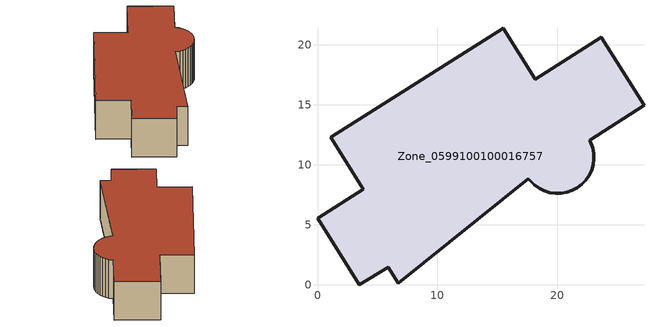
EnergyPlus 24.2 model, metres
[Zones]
Zone_0599100100016757
 floor ground (C_G): 18.17,17.12 23.65,20.61 27.21,14.94 22.7,12.05 22.93,11.43 23.02,10.96 23.03,10.48 22.97,10 22.84,9.54 22.63,9.11 22.36,8.72 22.03,8.37 21.65,8.08 21.23,7.85 20.77,7.7 20.3,7.61 19.82,7.61 19.35,7.68 18.89,7.82 18.46,8.03 18.07,8.31 17.59,8.81 6.72,0.14 5.88,1.47 3.48,0 0,5.53 3.82,7.95 1.09,12.27 15.49,21.36 z0
 wall outside (C_F): 18.07,8.31 18.46,8.03 18.89,7.82 19.35,7.68 19.82,7.61 20.3,7.61 20.77,7.7 21.23,7.85 21.65,8.08 22.03,8.37 22.36,8.72 22.63,9.11 22.84,9.54 22.97,10 23.03,10.48 23.02,10.96 22.93,11.43 22.7,12.05 27.21,14.94 23.65,20.61 18.17,17.12 15.49,21.36 1.09,12.27 3.82,7.95 0,5.53 3.48,0 5.88,1.47 6.72,0.14 17.59,8.81 18.07,8.31 z0:6.81
 roof outside (C_R): 15.49,21.36 1.09,12.27 3.82,7.95 0,5.53 3.48,0 5.88,1.47 6.72,0.14 17.59,8.81 18.07,8.31 18.46,8.03 18.89,7.82 19.35,7.68 19.82,7.61 20.3,7.61 20.77,7.7 21.23,7.85 21.65,8.08 22.03,8.37 22.36,8.72 22.63,9.11 22.84,9.54 22.97,10 23.03,10.48 23.02,10.96 22.93,11.43 22.7,12.05 27.21,14.94 23.65,20.61 18.17,17.12 z6.81
[BUILDING]
Pand.0599100100016757: North Axis=0; Terrain=City; Loads Convergence Tolerance Value=0.04; Temperature Convergence Tolerance Value=0.4; Solar Distribution=FullExterior; Maximum Number of Warmup Days=25; Minimum Number of Warmup Days=1
[Site:Location]
Rotterdam.The.Hague.AP_ZH_NLD Design_Conditions: Latitude=51.96; Longitude=4.45; Time Zone=1; Elevation=-4.5
[SITE:GROUNDTEMPERATURE:BUILDINGSURFACE]
18, 18, 18, 18, 18, 18, 18, 18, 18, 18, 18, 18
[MATERIAL] Thermal Absorptance=0.9; Solar Absorptance=0.7; Visible Absorptance=0.7
Name | Roughness | Thickness | Conductivity | Density | Specific Heat
G.D.2015-2018 | MediumSmooth | 0.15 | 0.0428571 | 540 | 1210
F.D.2015-2018 | Rough | 0.3 | 0.0666667 | 1920 | 840
R.D.2015-2018 | MediumRough | 0.2 | 0.0333333 | 1500 | 1000
[CONSTRUCTION]
C_G: G.D.2015-2018
C_F: F.D.2015-2018
C_R: R.D.2015-2018
[ZONE]
Zone_0599100100016757: Type=1; Multiplier=1; Ceiling Height=Autocalculate; Volume=Autocalculate; Floor Area=autocalculate; Part of Total Floor Area=Yes
[ZONEINFILTRATION:DESIGNFLOWRATE]
Infil_Zone_0599100100016757: Zone or ZoneList or Space or SpaceList=Zone_0599100100016757; Schedule=AlwaysOn; Design Flow Rate Calculation Method=Flow/Area; Flow Rate per Floor Area=0.0021; Constant Term Coefficient=1; Temperature Term Coefficient=0; Velocity Term Coefficient=0; Velocity Squared Term Coefficient=0
[HVACTEMPLATE:ZONE:IDEALLOADSAIRSYSTEM]
Zone_0599100100016757: Maximum Heating Supply Air Temperature=50; Minimum Cooling Supply Air Temperature=13; Maximum Heating Supply Air Humidity Ratio=0.0156; Minimum Cooling Supply Air Humidity Ratio=0.0077; Heating Limit=NoLimit; Cooling Limit=NoLimit; Dehumidification Control Type=ConstantSensibleHeatRatio; Cooling Sensible Heat Ratio=0.7; Dehumidification Setpoint=60; Humidification Control Type=None; Humidification Setpoint=30; Outdoor Air Method=None; Outdoor Air Flow Rate per Person=0.00944; Outdoor Air Flow Rate per Zone Floor Area=0; Outdoor Air Flow Rate per Zone=0; Demand Controlled Ventilation Type=None; Outdoor Air Economizer Type=NoEconomizer; Heat Recovery Type=None; Sensible Heat Recovery Effectiveness=0.7; Latent Heat Recovery Effectiveness=0.65
[ZONECONTROL:THERMOSTAT]
ThermostatControl_Zone_0599100100016757: Zone or ZoneList=Zone_0599100100016757; Control Type Schedule=DualSetpointControlType; Control 1=Thermostat_Zone_0599100100016757; Temperature Difference Between Cutout And Setpoint=0
[THERMOSTATSETPOINT:DUALSETPOINT]
Thermostat_Zone_0599100100016757: Heating Setpoint Temperature Schedule=HeatingSetpoint_Zone_0599100100016757; Cooling Setpoint Temperature Schedule=CoolingSetpoint_Zone_0599100100016757
[SCHEDULE:COMPACT]
HeatingSetpoint_Zone_0599100100016757: Through: 12/31, For: AllDays, Until: 24:00, 21
CoolingSetpoint_Zone_0599100100016757: Through: 12/31, For: AllDays, Until: 24:00, 24
DualSetpointControlType: Through: 12/31, For: AllDays, Until: 24:00, 4
AlwaysOn: Through: 12/31, For: AllDays, Until: 24:00, 1
